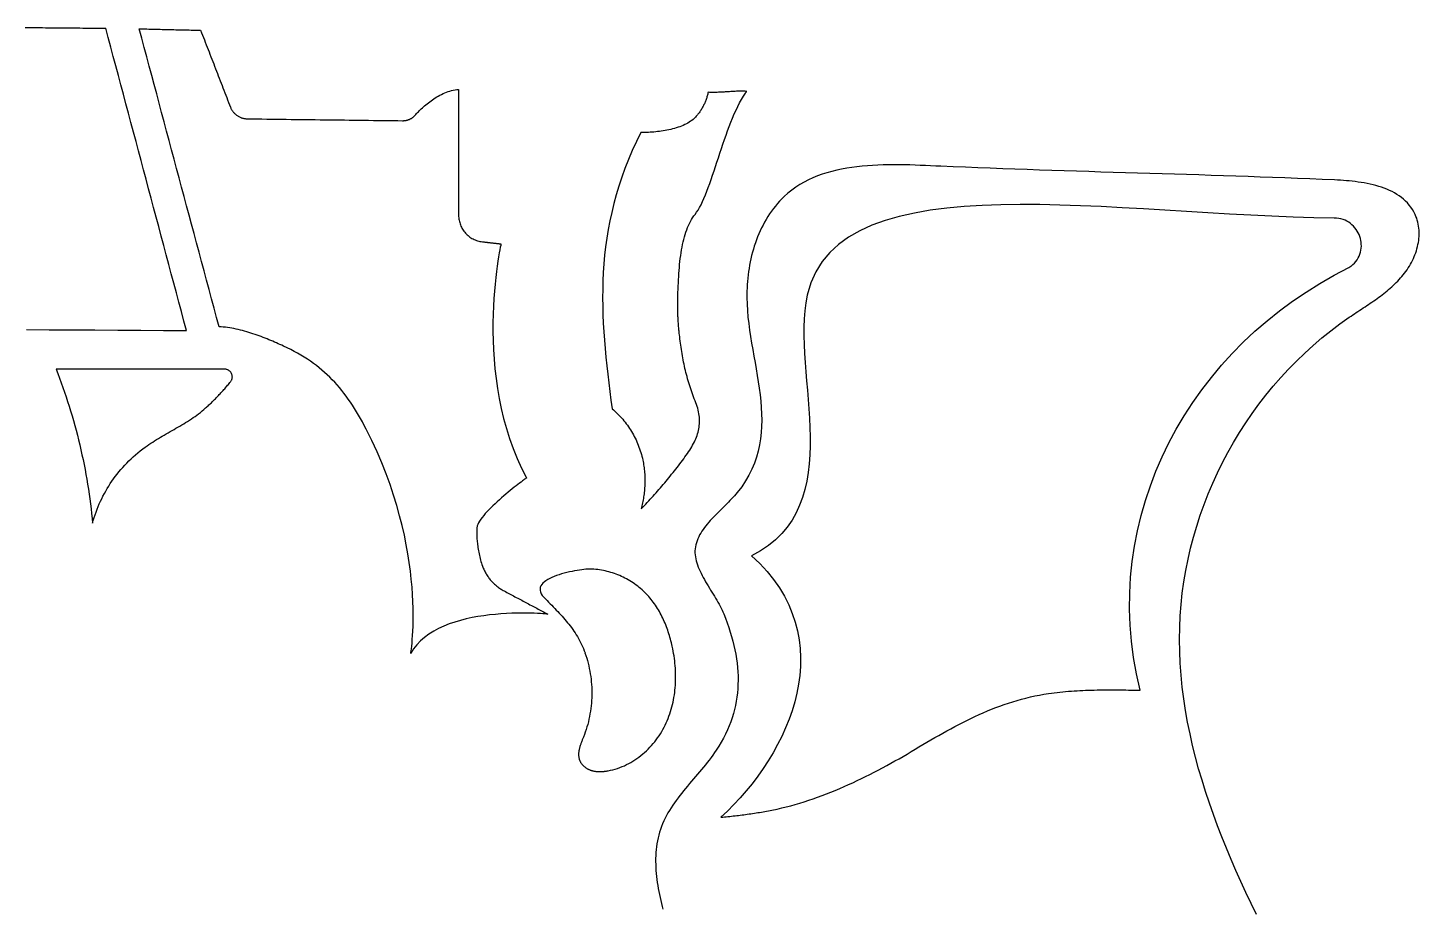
# Model space of a CAD drawing. Header units: metres. Extents: x 38 to 147, y -147 to -79.
# Drawn here: x 91.6 to 145.2, y -113.3 to -79.4 of the extents above; entities that cross this region are included whole.
import ezdxf

# ---------------------------------------------------------------- set-up
doc = ezdxf.new("R2010")
doc.units = ezdxf.units.M

msp = doc.modelspace()

# ---------------------------------------------------------------- linework, layer by layer
for points in [[(94.640908, -79.417672), (94.52991, -79.416656), (94.418912, -79.41564), (94.307914, -79.414624), (94.196916, -79.413608), (94.085918, -79.412592), (93.97492, -79.411576), (93.863922, -79.41056), (93.752924, -79.409544), (93.641926, -79.408528), (93.530928, -79.407512), (93.41993, -79.406496), (93.308932, -79.40548), (93.197934, -79.404464), (93.086936, -79.403448), (92.975938, -79.402432), (92.86494, -79.401416), (92.753942, -79.4004), (92.642944, -79.399384), (92.531946, -79.398368), (92.420948, -79.397352), (92.30995, -79.396336), (92.198952, -79.39532), (92.087954, -79.394304), (91.976956, -79.393288), (91.865958, -79.392272), (91.75496, -79.391256), (91.643962, -79.39024), (91.532964, -79.389224)], [(91.581732, -91.002358), (92.461588, -91.007692), (93.341444, -91.013026), (94.2213, -91.01836), (95.101156, -91.023694), (95.981012, -91.029028), (96.860868, -91.034362), (97.740724, -91.039696), (97.643696, -90.675968), (97.546668, -90.31224), (97.44964, -89.948512), (97.352612, -89.584784), (97.255584, -89.221056), (97.158556, -88.857328), (97.061528, -88.4936), (96.9645, -88.129872), (96.867472, -87.766144), (96.770444, -87.402416), (96.673416, -87.038688), (96.576388, -86.67496), (96.47936, -86.311232), (96.382332, -85.947504), (96.285304, -85.583776), (96.188276, -85.220048), (96.091248, -84.85632), (95.99422, -84.492592), (95.897192, -84.128864), (95.800164, -83.765136), (95.703136, -83.401408), (95.606108, -83.03768), (95.50908, -82.673952), (95.412052, -82.310224), (95.315024, -81.946496), (95.217996, -81.582768), (95.120968, -81.21904), (95.02394, -80.855312), (94.926912, -80.491584), (94.829884, -80.127856), (94.732856, -79.764128), (94.635828, -79.4004)], [(106.544364, -82.752438), (106.572812, -82.720688), (106.603292, -82.687668), (106.63555, -82.653124), (106.66984, -82.617564), (106.705908, -82.580988), (106.743754, -82.54365), (106.783378, -82.50555), (106.824526, -82.466942), (106.867452, -82.427826), (106.911902, -82.388456), (106.95813, -82.349086), (107.005882, -82.309716), (107.055158, -82.2706), (107.105704, -82.231738), (107.157774, -82.193384), (107.211114, -82.155538), (107.265978, -82.118454), (107.322112, -82.082386), (107.379516, -82.047334), (107.437936, -82.013552), (107.497626, -81.981294), (107.558332, -81.95056), (107.620308, -81.92135), (107.6833, -81.894172), (107.747308, -81.868772), (107.812332, -81.845658), (107.878118, -81.82483), (107.94492, -81.806288), (108.012484, -81.790286), (108.08081, -81.777078), (108.149898, -81.766918), (108.219748, -81.759552), (108.219748, -81.910936), (108.219748, -82.06232), (108.219748, -82.213704), (108.219748, -82.365088), (108.219748, -82.516472), (108.219748, -82.667856), (108.219748, -82.81924), (108.219748, -82.970624), (108.219748, -83.122008), (108.219748, -83.273392), (108.219748, -83.424776), (108.219748, -83.57616), (108.219748, -83.727544), (108.219748, -83.878928), (108.219748, -84.030312), (108.219748, -84.181696), (108.219748, -84.33308), (108.219748, -84.484464), (108.219748, -84.635848), (108.219748, -84.787232), (108.219748, -84.938616), (108.219748, -85.09), (108.219748, -85.241384), (108.219748, -85.392768), (108.219748, -85.544152), (108.219748, -85.695536), (108.219748, -85.84692), (108.219748, -85.998304), (108.219748, -86.149688), (108.219748, -86.301072), (108.219748, -86.452456), (108.219748, -86.60384), (108.220764, -86.652608), (108.224066, -86.700868), (108.229654, -86.74862), (108.237528, -86.79561), (108.247434, -86.841838), (108.259372, -86.887558), (108.273342, -86.932262), (108.289344, -86.976204), (108.307124, -87.01913), (108.326936, -87.06104), (108.348526, -87.101934), (108.371894, -87.141812), (108.39704, -87.18042), (108.42371, -87.218012), (108.452158, -87.254334), (108.48213, -87.289132), (108.513626, -87.32266), (108.546646, -87.354664), (108.580936, -87.385398), (108.61675, -87.414608), (108.653834, -87.44204), (108.692188, -87.467948), (108.731812, -87.492078), (108.772706, -87.51443), (108.814616, -87.535004), (108.857542, -87.5538), (108.901484, -87.570564), (108.946442, -87.58555), (108.992416, -87.598504), (109.039152, -87.609172), (109.086904, -87.617808), (109.135418, -87.624158), (109.15777, -87.626698), (109.180122, -87.629238), (109.202474, -87.631778), (109.224826, -87.634318), (109.247178, -87.636858), (109.26953, -87.639398), (109.291882, -87.641938), (109.314234, -87.644478), (109.336586, -87.647018), (109.358938, -87.649558), (109.38129, -87.652098), (109.403642, -87.654638), (109.425994, -87.657178), (109.448346, -87.659718), (109.470698, -87.662258), (109.49305, -87.664798), (109.515402, -87.667338), (109.537754, -87.669878), (109.560106, -87.672418), (109.582458, -87.674958), (109.60481, -87.677498), (109.627162, -87.680038), (109.649514, -87.682578), (109.671866, -87.685118), (109.694218, -87.687658), (109.71657, -87.690198), (109.738922, -87.692738), (109.761274, -87.695278), (109.783626, -87.697818), (109.805978, -87.700358), (109.82833, -87.702898), (109.850682, -87.705438), (109.84738, -87.72017), (109.838236, -87.763604), (109.824012, -87.83447), (109.80547, -87.931752), (109.783372, -88.05418), (109.758734, -88.200738), (109.732064, -88.370156), (109.704378, -88.561418), (109.676438, -88.773254), (109.649006, -89.004648), (109.623098, -89.254584), (109.599222, -89.521538), (109.578394, -89.804748), (109.561376, -90.10269), (109.54893, -90.414602), (109.542072, -90.73896), (109.54131, -91.075002), (109.54766, -91.421204), (109.561884, -91.776804), (109.584744, -92.140278), (109.617256, -92.51061), (109.659928, -92.886784), (109.713776, -93.26753), (109.779562, -93.651832), (109.858048, -94.03842), (109.949996, -94.426278), (110.056422, -94.814136), (110.178088, -95.200978), (110.315756, -95.585534), (110.470188, -95.966534), (110.642146, -96.343216), (110.832392, -96.714056), (110.827566, -96.717612), (110.813342, -96.728026), (110.790228, -96.745044), (110.758986, -96.768158), (110.720124, -96.797114), (110.67415, -96.831658), (110.621826, -96.871282), (110.56366, -96.915986), (110.50016, -96.965008), (110.431834, -97.018348), (110.359444, -97.075498), (110.283498, -97.136204), (110.204758, -97.199958), (110.123732, -97.266506), (110.040928, -97.335594), (109.956854, -97.406714), (109.872272, -97.479612), (109.78769, -97.554034), (109.70387, -97.629726), (109.621066, -97.70618), (109.54004, -97.783142), (109.461554, -97.860104), (109.386116, -97.936812), (109.314234, -98.013012), (109.246416, -98.088196), (109.183424, -98.16211), (109.125766, -98.2345), (109.07395, -98.305112), (109.028484, -98.373438), (108.99013, -98.439224), (108.95965, -98.501962), (108.937298, -98.561398), (108.932472, -98.578924), (108.928154, -98.600006), (108.924598, -98.62439), (108.92155, -98.651822), (108.91901, -98.682048), (108.916978, -98.715322), (108.915708, -98.751136), (108.914946, -98.78949), (108.914946, -98.830384), (108.915454, -98.87331), (108.916724, -98.918522), (108.918756, -98.965766), (108.92155, -99.014788), (108.925106, -99.065588), (108.929424, -99.117912), (108.934504, -99.171506), (108.940346, -99.22637), (108.94695, -99.282504), (108.954316, -99.339654), (108.962698, -99.397566), (108.971842, -99.45624), (108.982002, -99.515422), (108.993178, -99.575112), (109.005116, -99.635056), (109.01807, -99.695254), (109.03204, -99.755452), (109.047026, -99.81565), (109.063028, -99.875594), (109.080046, -99.93503), (109.09808, -99.993958), (109.117384, -100.052124), (109.137704, -100.109528), (109.152182, -100.147628), (109.167422, -100.185474), (109.183678, -100.222812), (109.200696, -100.259642), (109.218476, -100.295964), (109.237018, -100.331778), (109.256322, -100.367338), (109.276388, -100.40239), (109.297216, -100.436934), (109.318806, -100.47097), (109.341158, -100.504498), (109.364272, -100.537264), (109.388148, -100.569522), (109.412786, -100.601272), (109.438186, -100.632514), (109.464094, -100.662994), (109.490764, -100.692966), (109.518196, -100.72243), (109.546136, -100.751132), (109.574838, -100.779326), (109.604302, -100.806758), (109.634274, -100.833428), (109.665008, -100.85959), (109.69625, -100.88499), (109.728, -100.909628), (109.760512, -100.933758), (109.793532, -100.957126), (109.82706, -100.979732), (109.86135, -101.001576), (109.896148, -101.022658), (109.931454, -101.042978), (109.967268, -101.062536), (110.019846, -101.090476), (110.072424, -101.118416), (110.125002, -101.146356), (110.17758, -101.174296), (110.230158, -101.202236), (110.282736, -101.230176), (110.335314, -101.258116), (110.387892, -101.286056), (110.44047, -101.313996), (110.493048, -101.341936), (110.545626, -101.369876), (110.598204, -101.397816), (110.650782, -101.425756), (110.70336, -101.453696), (110.755938, -101.481636), (110.808516, -101.509576), (110.861094, -101.537516), (110.913672, -101.565456), (110.96625, -101.593396), (111.018828, -101.621336), (111.071406, -101.649276), (111.123984, -101.677216), (111.176562, -101.705156), (111.22914, -101.733096), (111.281718, -101.761036), (111.334296, -101.788976), (111.386874, -101.816916), (111.439452, -101.844856), (111.49203, -101.872796), (111.544608, -101.900736), (111.597186, -101.928676), (111.649764, -101.956616), (111.637572, -101.955346), (111.602266, -101.952298), (111.544862, -101.947726), (111.466884, -101.942138), (111.369602, -101.936296), (111.25454, -101.930454), (111.122714, -101.92512), (110.975648, -101.921056), (110.814866, -101.918516), (110.641384, -101.918008), (110.456726, -101.920294), (110.262162, -101.925628), (110.059216, -101.934518), (109.849158, -101.947472), (109.633258, -101.965252), (109.412786, -101.988112), (109.189266, -102.01656), (108.963968, -102.051358), (108.738162, -102.09276), (108.513372, -102.141274), (108.290868, -102.197662), (108.07192, -102.262178), (107.857798, -102.33533), (107.650026, -102.41788), (107.449874, -102.510082), (107.258866, -102.612444), (107.078018, -102.725728), (106.908854, -102.850188), (106.752898, -102.986332), (106.611166, -103.134922), (106.485182, -103.296212), (106.376216, -103.470964), (106.378248, -103.459534), (106.383582, -103.425752), (106.39171, -103.369872), (106.40187, -103.292656), (106.4133, -103.194866), (106.425238, -103.07701), (106.437176, -102.939342), (106.448352, -102.782878), (106.458004, -102.607872), (106.46537, -102.415086), (106.469942, -102.205028), (106.470958, -101.978206), (106.467656, -101.735382), (106.459274, -101.477064), (106.445304, -101.20376), (106.424984, -100.916232), (106.397552, -100.614988), (106.3625, -100.300536), (106.318812, -99.973384), (106.26598, -99.634294), (106.203242, -99.28352), (106.13009, -98.922078), (106.045508, -98.550222), (105.948988, -98.168714), (105.839768, -97.778062), (105.71734, -97.378774), (105.580688, -96.971612), (105.429304, -96.557084), (105.26268, -96.135698), (105.0798, -95.707962), (104.880156, -95.274638), (104.662732, -94.836234), (104.589326, -94.695518), (104.515412, -94.558104), (104.440736, -94.423738), (104.365298, -94.29242), (104.288844, -94.16415), (104.211374, -94.038674), (104.132888, -93.916246), (104.053132, -93.796612), (103.971852, -93.679772), (103.889302, -93.565472), (103.804974, -93.453966), (103.719122, -93.345), (103.631492, -93.238574), (103.54183, -93.134688), (103.450136, -93.033342), (103.356156, -92.934536), (103.260144, -92.838016), (103.161592, -92.743782), (103.060754, -92.651834), (102.957122, -92.561918), (102.85095, -92.474288), (102.741984, -92.38869), (102.62997, -92.305124), (102.514908, -92.22359), (102.396798, -92.144088), (102.275386, -92.066364), (102.150672, -91.990418), (102.022402, -91.91625), (101.890576, -91.84386), (101.75494, -91.772994), (101.615494, -91.703906), (101.472238, -91.636342), (101.407468, -91.606624), (101.341428, -91.576652), (101.274118, -91.546426), (101.205538, -91.515946), (101.135688, -91.485466), (101.064568, -91.454986), (100.992432, -91.424506), (100.91928, -91.394026), (100.845112, -91.3638), (100.769928, -91.333828), (100.693982, -91.30411), (100.617274, -91.2749), (100.539804, -91.246198), (100.461572, -91.218004), (100.382578, -91.190572), (100.303076, -91.163648), (100.223066, -91.13774), (100.142548, -91.112594), (100.061522, -91.088464), (99.980242, -91.06535), (99.898708, -91.043252), (99.81692, -91.022424), (99.734878, -91.002866), (99.652582, -90.984578), (99.570286, -90.96756), (99.48799, -90.952066), (99.405694, -90.938096), (99.323398, -90.925904), (99.241356, -90.91549), (99.159314, -90.906854), (99.077526, -90.899996), (98.995992, -90.89517), (98.89998, -90.536776), (98.803968, -90.178382), (98.707956, -89.819988), (98.611944, -89.461594), (98.515932, -89.1032), (98.41992, -88.744806), (98.323908, -88.386412), (98.227896, -88.028018), (98.131884, -87.669624), (98.035872, -87.31123), (97.93986, -86.952836), (97.843848, -86.594442), (97.747836, -86.236048), (97.651824, -85.877654), (97.555812, -85.51926), (97.4598, -85.160866), (97.363788, -84.802472), (97.267776, -84.444078), (97.171764, -84.085684), (97.075752, -83.72729), (96.97974, -83.368896), (96.883728, -83.010502), (96.787716, -82.652108), (96.691704, -82.293714), (96.595692, -81.93532), (96.49968, -81.576926), (96.403668, -81.218532), (96.307656, -80.860138), (96.211644, -80.501744), (96.115632, -80.14335), (96.01962, -79.784956), (95.923608, -79.426562), (95.997522, -79.42834), (96.071436, -79.430118), (96.14535, -79.431896), (96.219264, -79.433674), (96.293178, -79.435452), (96.367092, -79.43723), (96.441006, -79.439008), (96.51492, -79.440786), (96.588834, -79.442564), (96.662748, -79.444342), (96.736662, -79.44612), (96.810576, -79.447898), (96.88449, -79.449676), (96.958404, -79.451454), (97.032318, -79.453232), (97.106232, -79.45501), (97.180146, -79.456788), (97.25406, -79.458566), (97.327974, -79.460344), (97.401888, -79.462122), (97.475802, -79.4639), (97.549716, -79.465678), (97.62363, -79.467456), (97.697544, -79.469234), (97.771458, -79.471012), (97.845372, -79.47279), (97.919286, -79.474568), (97.9932, -79.476346), (98.067114, -79.478124), (98.141028, -79.479902), (98.214942, -79.48168), (98.288856, -79.483458), (98.32467, -79.575914), (98.360484, -79.66837), (98.396298, -79.760826), (98.432112, -79.853282), (98.467926, -79.945738), (98.50374, -80.038194), (98.539554, -80.13065), (98.575368, -80.223106), (98.611182, -80.315562), (98.646996, -80.408018), (98.68281, -80.500474), (98.718624, -80.59293), (98.754438, -80.685386), (98.790252, -80.777842), (98.826066, -80.870298), (98.86188, -80.962754), (98.897694, -81.05521), (98.933508, -81.147666), (98.969322, -81.240122), (99.005136, -81.332578), (99.04095, -81.425034), (99.076764, -81.51749), (99.112578, -81.609946), (99.148392, -81.702402), (99.184206, -81.794858), (99.22002, -81.887314), (99.255834, -81.97977), (99.291648, -82.072226), (99.327462, -82.164682), (99.363276, -82.257138), (99.39909, -82.349594), (99.434904, -82.44205), (99.445318, -82.466942), (99.456494, -82.491326), (99.468686, -82.515202), (99.48164, -82.538316), (99.495356, -82.560922), (99.509834, -82.58302), (99.525074, -82.604356), (99.541076, -82.625184), (99.55784, -82.64525), (99.575112, -82.664554), (99.593146, -82.68335), (99.611942, -82.701384), (99.631246, -82.718656), (99.651058, -82.735166), (99.671632, -82.750914), (99.692714, -82.7659), (99.714304, -82.780124), (99.736402, -82.793586), (99.759008, -82.806286), (99.782122, -82.818224), (99.80549, -82.829146), (99.829366, -82.839306), (99.85375, -82.848704), (99.878388, -82.857086), (99.903534, -82.864706), (99.928934, -82.87131), (99.954588, -82.876898), (99.980496, -82.881724), (100.006658, -82.885534), (100.033074, -82.888328), (100.059744, -82.890106), (100.086668, -82.890868), (100.273358, -82.893154), (100.460048, -82.89544), (100.646738, -82.897726), (100.833428, -82.900012), (101.020118, -82.902298), (101.206808, -82.904584), (101.393498, -82.90687), (101.580188, -82.909156), (101.766878, -82.911442), (101.953568, -82.913728), (102.140258, -82.916014), (102.326948, -82.9183), (102.513638, -82.920586), (102.700328, -82.922872), (102.887018, -82.925158), (103.073708, -82.927444), (103.260398, -82.92973), (103.447088, -82.932016), (103.633778, -82.934302), (103.820468, -82.936588), (104.007158, -82.938874), (104.193848, -82.94116), (104.380538, -82.943446), (104.567228, -82.945732), (104.753918, -82.948018), (104.940608, -82.950304), (105.127298, -82.95259), (105.313988, -82.954876), (105.500678, -82.957162), (105.687368, -82.959448), (105.874058, -82.961734), (106.060748, -82.96402), (106.07802, -82.96402), (106.095292, -82.963512), (106.11231, -82.962496), (106.129328, -82.961226), (106.146346, -82.959448), (106.16311, -82.957162), (106.179874, -82.954622), (106.196638, -82.951574), (106.213148, -82.948018), (106.229658, -82.943954), (106.245914, -82.939636), (106.26217, -82.93481), (106.278172, -82.929476), (106.294174, -82.923888), (106.309922, -82.917792), (106.325416, -82.911442), (106.34091, -82.904584), (106.35615, -82.897218), (106.371136, -82.889598), (106.385868, -82.88147), (106.400346, -82.873088), (106.414824, -82.864198), (106.429048, -82.855054), (106.443018, -82.845402), (106.456734, -82.835242), (106.470196, -82.824828), (106.483404, -82.813906), (106.496358, -82.80273), (106.508804, -82.791046), (106.520996, -82.779108), (106.532934, -82.766916), (106.544618, -82.754216)], [(117.824758, -81.87055), (117.816884, -81.905856), (117.808502, -81.940908), (117.799612, -81.975706), (117.78996, -82.010504), (117.7798, -82.045048), (117.769132, -82.079338), (117.757956, -82.113628), (117.746018, -82.147664), (117.733572, -82.181446), (117.720618, -82.214974), (117.707156, -82.248248), (117.692932, -82.281268), (117.6782, -82.314034), (117.66296, -82.346546), (117.646958, -82.378804), (117.630448, -82.410808), (117.61343, -82.442558), (117.59565, -82.474054), (117.577362, -82.505042), (117.558566, -82.535776), (117.539262, -82.566256), (117.519196, -82.596228), (117.498622, -82.625946), (117.47754, -82.655156), (117.455696, -82.684112), (117.433344, -82.71256), (117.410484, -82.740754), (117.386862, -82.76844), (117.362732, -82.795872), (117.338094, -82.822796), (117.312694, -82.849212), (117.286786, -82.875374), (117.244114, -82.914744), (117.19814, -82.952336), (117.149118, -82.98815), (117.097048, -83.02244), (117.042184, -83.054952), (116.98478, -83.08594), (116.924836, -83.115404), (116.86286, -83.143344), (116.798852, -83.16976), (116.733066, -83.194652), (116.665502, -83.21802), (116.596668, -83.239864), (116.526564, -83.260438), (116.455444, -83.279488), (116.383562, -83.297268), (116.311172, -83.313778), (116.238274, -83.328764), (116.165376, -83.34248), (116.092478, -83.354926), (116.019834, -83.366356), (115.947444, -83.376516), (115.875562, -83.385406), (115.804696, -83.39328), (115.734846, -83.399884), (115.666012, -83.405472), (115.598702, -83.410044), (115.532916, -83.413346), (115.468908, -83.415632), (115.406932, -83.416902), (115.347242, -83.41741), (115.289838, -83.416902), (115.235228, -83.415378), (115.063778, -83.76539), (114.904774, -84.113116), (114.757962, -84.458556), (114.623088, -84.801964), (114.499644, -85.14334), (114.387122, -85.482938), (114.285268, -85.820758), (114.193828, -86.1568), (114.112294, -86.491318), (114.040412, -86.824566), (113.977674, -87.156544), (113.923572, -87.487252), (113.878106, -87.816944), (113.840768, -88.145874), (113.81105, -88.474042), (113.788698, -88.801448), (113.773204, -89.128346), (113.764314, -89.454736), (113.761774, -89.780872), (113.765076, -90.106754), (113.773712, -90.432636), (113.787428, -90.758518), (113.80597, -91.084654), (113.82883, -91.411044), (113.855754, -91.737942), (113.886234, -92.065348), (113.920016, -92.393516), (113.956592, -92.722446), (113.995708, -93.052392), (114.036856, -93.383354), (114.079782, -93.715332), (114.124232, -94.04858), (114.179096, -94.09557), (114.232944, -94.14383), (114.285776, -94.193106), (114.337592, -94.243652), (114.388392, -94.295214), (114.438176, -94.347792), (114.486944, -94.40164), (114.534696, -94.456504), (114.581178, -94.512384), (114.626644, -94.56928), (114.67084, -94.627192), (114.71402, -94.685866), (114.75593, -94.745556), (114.796824, -94.806262), (114.836448, -94.86773), (114.874802, -94.92996), (114.911886, -94.993206), (114.9477, -95.057214), (114.982244, -95.121984), (115.015518, -95.187516), (115.047522, -95.25381), (115.078256, -95.320866), (115.10772, -95.388684), (115.13566, -95.457264), (115.16233, -95.526352), (115.187476, -95.596202), (115.211352, -95.66656), (115.233704, -95.73768), (115.254532, -95.809308), (115.27409, -95.881444), (115.292124, -95.954342), (115.308634, -96.027748), (115.320826, -96.087438), (115.332002, -96.147128), (115.342162, -96.206818), (115.351306, -96.266254), (115.359434, -96.32569), (115.366546, -96.385126), (115.372642, -96.444562), (115.377722, -96.503998), (115.38204, -96.563434), (115.385342, -96.622616), (115.387628, -96.681798), (115.389152, -96.74098), (115.38966, -96.800162), (115.389406, -96.85909), (115.388136, -96.918018), (115.386104, -96.976946), (115.383056, -97.03562), (115.379246, -97.094294), (115.374674, -97.152968), (115.36934, -97.211388), (115.363244, -97.269808), (115.356386, -97.328228), (115.348766, -97.386394), (115.340384, -97.44456), (115.33124, -97.502726), (115.321334, -97.560638), (115.310666, -97.61855), (115.299236, -97.676208), (115.287298, -97.733866), (115.274598, -97.79127), (115.261136, -97.848674), (115.247166, -97.905824), (115.305586, -97.844864), (115.363752, -97.78365), (115.421664, -97.722182), (115.479322, -97.66046), (115.536726, -97.598484), (115.593876, -97.536254), (115.650772, -97.47377), (115.707414, -97.411032), (115.763802, -97.348294), (115.819936, -97.285302), (115.875816, -97.222056), (115.931442, -97.158556), (115.986814, -97.094802), (116.041932, -97.030794), (116.096796, -96.966532), (116.151152, -96.902016), (116.205254, -96.837246), (116.259102, -96.772222), (116.312696, -96.706944), (116.366036, -96.641412), (116.419122, -96.575626), (116.471954, -96.509586), (116.524278, -96.443292), (116.576348, -96.376744), (116.628164, -96.310196), (116.679726, -96.243394), (116.731034, -96.176338), (116.781834, -96.109028), (116.83238, -96.041464), (116.882672, -95.973646), (116.93271, -95.905574), (116.98224, -95.837248), (117.028214, -95.772478), (117.072156, -95.708216), (117.114066, -95.644462), (117.153944, -95.580962), (117.19179, -95.517716), (117.227604, -95.454724), (117.261386, -95.391986), (117.292882, -95.329502), (117.322092, -95.267018), (117.34927, -95.204534), (117.374162, -95.14205), (117.396768, -95.079566), (117.417088, -95.017082), (117.435122, -94.954344), (117.450616, -94.891352), (117.463824, -94.828106), (117.474492, -94.764606), (117.482874, -94.700852), (117.488716, -94.636844), (117.492018, -94.572328), (117.49278, -94.507304), (117.491002, -94.441772), (117.48643, -94.375732), (117.479318, -94.30893), (117.469412, -94.241366), (117.456966, -94.173294), (117.441726, -94.10446), (117.423692, -94.03461), (117.402864, -93.963998), (117.379242, -93.89237), (117.352826, -93.819726), (117.323362, -93.746066), (117.292628, -93.670882), (117.262656, -93.59519), (117.2337, -93.51899), (117.205506, -93.442282), (117.178328, -93.36532), (117.151912, -93.28785), (117.126258, -93.210126), (117.10162, -93.131894), (117.077744, -93.053408), (117.05463, -92.974668), (117.032278, -92.89542), (117.010688, -92.815918), (116.98986, -92.736162), (116.969794, -92.656152), (116.95049, -92.576142), (116.931948, -92.495878), (116.913914, -92.41536), (116.896642, -92.334588), (116.880132, -92.253816), (116.86413, -92.173044), (116.84889, -92.092018), (116.834158, -92.010992), (116.820188, -91.929966), (116.806726, -91.84894), (116.793772, -91.767914), (116.78158, -91.686888), (116.769896, -91.605862), (116.75872, -91.524836), (116.748052, -91.44381), (116.737892, -91.363038), (116.72824, -91.282266), (116.719096, -91.201748), (116.71427, -91.156282), (116.709444, -91.11107), (116.704872, -91.065858), (116.700554, -91.0209), (116.69649, -90.976196), (116.69268, -90.931746), (116.68887, -90.887296), (116.685314, -90.8431), (116.682012, -90.799158), (116.678964, -90.755216), (116.675916, -90.711528), (116.673122, -90.66784), (116.670582, -90.624406), (116.668296, -90.581226), (116.66601, -90.538046), (116.663978, -90.49512), (116.6622, -90.452194), (116.660676, -90.409522), (116.659152, -90.36685), (116.657882, -90.324432), (116.656866, -90.282014), (116.65585, -90.23985), (116.655088, -90.197686), (116.65458, -90.155776), (116.654326, -90.113866), (116.654072, -90.071956), (116.654072, -90.0303), (116.654326, -89.988644), (116.65458, -89.947242), (116.655088, -89.90584), (116.65585, -89.864438), (116.656612, -89.82329), (116.65966, -89.698576), (116.663216, -89.57437), (116.66728, -89.450672), (116.671852, -89.327482), (116.677186, -89.205054), (116.683282, -89.083642), (116.69014, -88.963246), (116.698014, -88.843866), (116.706904, -88.725502), (116.71681, -88.608662), (116.727732, -88.493092), (116.739924, -88.379046), (116.753132, -88.266524), (116.76761, -88.15578), (116.783612, -88.046814), (116.800884, -87.939626), (116.81968, -87.83447), (116.84, -87.7316), (116.861844, -87.630762), (116.885466, -87.53221), (116.910866, -87.436198), (116.938044, -87.342726), (116.967, -87.251794), (116.997988, -87.163656), (117.031008, -87.078312), (117.06606, -86.995762), (117.103144, -86.91626), (117.14226, -86.84006), (117.183662, -86.766908), (117.22735, -86.697312), (117.273578, -86.631018), (117.322092, -86.56828), (117.380258, -86.49081), (117.437916, -86.402672), (117.494812, -86.30412), (117.5512, -86.19617), (117.607334, -86.07933), (117.66296, -85.954108), (117.718332, -85.821266), (117.773704, -85.681312), (117.828822, -85.535008), (117.88394, -85.383116), (117.939058, -85.226144), (117.99443, -85.064854), (118.050056, -84.899754), (118.105936, -84.731606), (118.16207, -84.560918), (118.218712, -84.388452), (118.276116, -84.214716), (118.334028, -84.040472), (118.392702, -83.866482), (118.452138, -83.693254), (118.51259, -83.521296), (118.573804, -83.35137), (118.636034, -83.184238), (118.699534, -83.020408), (118.764304, -82.860642), (118.830344, -82.705448), (118.897654, -82.555588), (118.966488, -82.41157), (119.036846, -82.274156), (119.108982, -82.143854), (119.182642, -82.021426), (119.25808, -81.907634), (119.262652, -81.90103), (119.26697, -81.894934), (119.27078, -81.889346), (119.274336, -81.884266), (119.277638, -81.879694), (119.280432, -81.87563), (119.282972, -81.87182), (119.285258, -81.868518), (119.28729, -81.86547), (119.289068, -81.86293), (119.290592, -81.860644), (119.292116, -81.858612), (119.293386, -81.856834), (119.294402, -81.85531), (119.295418, -81.853786), (119.29618, -81.852516), (119.296942, -81.8515), (119.297704, -81.850484), (119.298212, -81.849722), (119.29872, -81.84896), (119.299228, -81.848198), (119.299736, -81.847436), (119.300244, -81.846674), (119.300752, -81.845912), (119.301514, -81.844896), (119.302276, -81.84388), (119.303038, -81.842864), (119.304054, -81.841594), (119.30507, -81.84007), (119.30634, -81.838292), (119.30761, -81.83626), (119.309134, -81.833974), (119.254524, -81.832196), (119.201438, -81.830926), (119.149876, -81.830164), (119.099584, -81.82991), (119.050562, -81.830164), (119.00281, -81.830926), (118.956074, -81.831942), (118.910354, -81.833212), (118.865396, -81.83499), (118.8212, -81.837022), (118.777766, -81.839308), (118.73484, -81.841594), (118.692168, -81.844134), (118.650004, -81.846674), (118.60784, -81.849468), (118.56593, -81.852262), (118.52402, -81.855056), (118.481856, -81.85785), (118.439692, -81.86039), (118.39702, -81.86293), (118.354094, -81.865216), (118.31066, -81.867502), (118.266464, -81.869534), (118.221506, -81.871312), (118.175786, -81.872582), (118.12905, -81.873598), (118.081298, -81.87436), (118.032276, -81.874614), (117.981984, -81.87436), (117.930422, -81.873598), (117.877336, -81.872328), (117.822726, -81.87055)], [(138.929618, -113.522506), (138.726418, -113.100612), (138.527028, -112.67694), (138.331956, -112.251744), (138.141456, -111.82477), (137.956036, -111.396018), (137.77595, -110.965742), (137.60196, -110.533688), (137.43432, -110.099856), (137.273284, -109.6645), (137.119614, -109.227366), (136.973564, -108.788454), (136.835642, -108.348018), (136.706356, -107.905804), (136.58596, -107.461812), (136.474962, -107.016296), (136.37387, -106.569002), (136.282938, -106.120184), (136.202674, -105.669588), (136.133586, -105.217468), (136.075928, -104.76357), (136.030462, -104.307894), (135.997188, -103.850694), (135.976868, -103.391716), (135.969756, -102.931214), (135.97636, -102.468934), (135.996426, -102.028244), (136.029954, -101.58857), (136.077198, -101.15042), (136.13765, -100.713794), (136.21131, -100.279454), (136.297924, -99.8474), (136.397238, -99.41814), (136.508998, -98.991928), (136.633204, -98.569018), (136.769602, -98.149918), (136.918192, -97.734882), (137.07872, -97.324164), (137.250932, -96.918018), (137.434574, -96.516952), (137.629646, -96.12122), (137.835894, -95.731076), (138.053064, -95.347028), (138.280902, -94.96933), (138.519408, -94.598236), (138.768328, -94.234254), (139.027662, -93.877384), (139.296902, -93.528388), (139.576048, -93.187266), (139.8651, -92.854526), (140.16355, -92.530422), (140.471398, -92.215208), (140.78839, -91.909138), (141.114526, -91.61272), (141.449298, -91.326208), (141.792706, -91.05011), (142.14475, -90.784426), (142.504922, -90.529664), (142.57147, -90.484452), (142.638272, -90.439494), (142.705328, -90.394536), (142.772638, -90.349832), (142.839948, -90.305128), (142.907512, -90.260678), (142.975076, -90.216228), (143.04264, -90.171524), (143.10995, -90.12682), (143.17726, -90.081862), (143.244316, -90.036904), (143.311372, -89.991692), (143.378174, -89.945972), (143.444468, -89.899998), (143.510508, -89.853516), (143.57604, -89.80678), (143.641318, -89.759536), (143.706088, -89.711784), (143.77035, -89.66327), (143.83385, -89.614248), (143.896842, -89.564464), (143.959072, -89.513918), (144.02054, -89.46261), (144.081246, -89.41054), (144.14119, -89.357454), (144.200118, -89.303352), (144.258284, -89.248488), (144.315434, -89.192354), (144.371568, -89.135204), (144.426686, -89.077038), (144.480534, -89.017602), (144.533366, -88.956896), (144.584928, -88.894666), (144.634966, -88.830912), (144.683226, -88.765634), (144.729962, -88.698832), (144.77492, -88.630506), (144.8181, -88.56091), (144.859248, -88.490044), (144.898364, -88.418162), (144.935448, -88.345264), (144.9705, -88.27135), (145.003266, -88.19642), (145.033746, -88.120728), (145.06194, -88.044274), (145.087594, -87.967312), (145.110708, -87.889842), (145.131282, -87.811864), (145.149062, -87.733632), (145.164048, -87.654892), (145.17624, -87.576152), (145.185384, -87.497158), (145.191734, -87.418164), (145.195036, -87.33917), (145.195036, -87.26043), (145.191734, -87.181944), (145.18513, -87.103712), (145.175224, -87.025988), (145.161762, -86.948772), (145.144744, -86.872064), (145.12417, -86.796118), (145.099786, -86.720934), (145.071592, -86.646512), (145.039588, -86.573106), (144.990058, -86.474808), (144.935194, -86.38159), (144.875504, -86.293198), (144.810988, -86.209632), (144.742154, -86.130638), (144.669002, -86.056216), (144.591532, -85.986112), (144.510252, -85.920072), (144.425416, -85.858096), (144.337024, -85.800184), (144.24533, -85.745828), (144.150588, -85.695282), (144.053052, -85.648292), (143.952976, -85.604604), (143.85036, -85.564218), (143.745458, -85.52688), (143.638778, -85.49259), (143.530066, -85.461094), (143.41983, -85.432392), (143.308324, -85.40623), (143.195548, -85.382608), (143.081756, -85.361272), (142.967456, -85.342222), (142.852394, -85.325204), (142.737078, -85.309964), (142.621762, -85.296502), (142.506446, -85.284818), (142.391384, -85.274658), (142.27683, -85.265768), (142.163038, -85.258148), (142.050262, -85.251798), (141.938502, -85.246464), (141.459966, -85.225636), (140.982446, -85.20557), (140.505688, -85.186266), (140.029692, -85.167724), (139.554458, -85.149944), (139.079986, -85.132672), (138.606022, -85.115908), (138.132566, -85.099652), (137.659618, -85.083904), (137.187178, -85.068664), (136.714992, -85.053678), (136.243314, -85.038946), (135.77189, -85.024468), (135.300466, -85.010244), (134.829296, -84.99602), (134.358126, -84.981796), (133.886956, -84.967572), (133.415786, -84.953348), (132.944362, -84.939124), (132.472938, -84.924646), (132.00126, -84.909914), (131.529328, -84.894928), (131.056888, -84.879688), (130.58394, -84.86394), (130.110484, -84.847684), (129.63652, -84.83092), (129.162048, -84.813648), (128.686814, -84.795868), (128.210818, -84.777326), (127.73406, -84.758022), (127.25654, -84.737956), (126.778004, -84.717128), (126.583694, -84.708238), (126.387352, -84.699348), (126.188978, -84.690712), (125.98908, -84.682584), (125.787658, -84.675218), (125.58522, -84.669122), (125.381766, -84.664296), (125.177804, -84.661248), (124.973334, -84.660232), (124.768864, -84.661502), (124.564394, -84.665312), (124.360432, -84.67217), (124.156978, -84.682076), (123.95454, -84.695538), (123.753118, -84.71281), (123.55322, -84.7344), (123.354846, -84.760308), (123.158504, -84.791042), (122.964194, -84.826856), (122.772424, -84.86775), (122.583194, -84.914486), (122.397012, -84.967064), (122.213878, -85.025992), (122.0343, -85.09127), (121.858278, -85.163406), (121.68632, -85.242654), (121.518426, -85.329522), (121.355104, -85.42401), (121.196608, -85.526626), (121.042938, -85.637624), (120.894602, -85.757258), (120.7516, -85.885782), (120.662192, -85.973412), (120.575832, -86.063836), (120.492774, -86.1568), (120.412764, -86.25205), (120.335802, -86.349586), (120.261888, -86.449408), (120.191022, -86.551262), (120.123204, -86.655148), (120.05818, -86.761066), (119.996204, -86.869016), (119.937022, -86.978744), (119.880634, -87.089996), (119.827294, -87.202772), (119.776748, -87.317072), (119.728996, -87.432896), (119.684038, -87.54999), (119.64162, -87.668354), (119.601996, -87.787734), (119.565166, -87.90813), (119.530876, -88.029542), (119.499126, -88.151716), (119.47017, -88.274652), (119.443754, -88.39835), (119.419878, -88.522556), (119.398542, -88.64727), (119.379492, -88.772492), (119.362982, -88.897968), (119.349012, -89.023698), (119.337328, -89.149428), (119.32793, -89.275158), (119.321072, -89.400888), (119.3165, -89.526364), (119.314468, -89.774522), (119.321326, -90.023188), (119.336312, -90.272362), (119.35841, -90.52179), (119.386604, -90.771726), (119.419878, -91.021662), (119.457216, -91.271852), (119.497856, -91.522042), (119.540782, -91.771978), (119.584978, -92.02166), (119.629682, -92.271088), (119.673624, -92.520262), (119.716042, -92.768928), (119.75592, -93.017086), (119.792242, -93.264482), (119.824246, -93.511116), (119.850662, -93.756734), (119.870728, -94.00159), (119.883428, -94.24543), (119.888, -94.488), (119.883174, -94.7293), (119.868188, -94.96933), (119.842026, -95.207836), (119.803672, -95.444818), (119.752364, -95.680276), (119.687086, -95.913956), (119.606568, -96.145858), (119.510302, -96.375982), (119.397018, -96.604074), (119.2657, -96.830134), (119.115586, -97.053908), (118.94566, -97.275396), (118.893844, -97.337118), (118.839742, -97.39884), (118.783354, -97.460562), (118.725188, -97.522538), (118.665244, -97.584768), (118.603776, -97.646998), (118.541292, -97.709482), (118.477792, -97.77222), (118.41353, -97.835466), (118.349014, -97.898966), (118.284244, -97.96272), (118.219474, -98.026982), (118.154958, -98.091498), (118.091204, -98.156522), (118.028212, -98.222054), (117.966236, -98.288094), (117.90553, -98.354642), (117.846348, -98.421698), (117.788944, -98.489516), (117.733826, -98.557842), (117.680994, -98.62693), (117.630702, -98.69678), (117.583204, -98.767392), (117.538754, -98.838766), (117.497606, -98.910902), (117.460014, -98.9838), (117.426232, -99.057714), (117.396514, -99.13239), (117.37086, -99.208082), (117.349778, -99.28479), (117.333522, -99.362514), (117.322346, -99.441254), (117.317012, -99.516692), (117.317012, -99.592892), (117.322346, -99.669854), (117.332506, -99.747578), (117.347238, -99.82581), (117.366034, -99.904804), (117.388894, -99.984306), (117.415564, -100.064062), (117.445536, -100.144326), (117.47881, -100.224844), (117.514878, -100.305616), (117.553486, -100.386642), (117.59438, -100.467668), (117.637306, -100.548694), (117.681756, -100.62972), (117.72773, -100.710746), (117.77472, -100.791518), (117.822726, -100.872036), (117.87124, -100.9523), (117.920008, -101.03231), (117.968776, -101.111812), (118.01729, -101.190806), (118.065042, -101.269292), (118.112032, -101.34727), (118.157752, -101.424486), (118.202202, -101.50094), (118.244874, -101.576632), (118.285514, -101.651308), (118.323868, -101.725222), (118.359682, -101.79812), (118.392448, -101.870002), (118.422166, -101.940614), (118.491508, -102.118668), (118.556532, -102.295452), (118.617238, -102.47122), (118.673372, -102.645972), (118.724934, -102.819454), (118.771924, -102.99192), (118.814342, -103.16337), (118.851934, -103.333804), (118.8847, -103.503222), (118.91264, -103.671878), (118.935754, -103.839518), (118.953788, -104.006142), (118.966742, -104.172004), (118.974362, -104.337104), (118.976648, -104.501188), (118.9736, -104.66451), (118.965218, -104.82707), (118.951248, -104.988868), (118.931944, -105.149904), (118.906798, -105.310432), (118.876064, -105.470198), (118.839488, -105.629456), (118.79707, -105.787952), (118.748556, -105.94594), (118.6942, -106.10342), (118.633748, -106.260138), (118.566946, -106.416348), (118.494048, -106.572304), (118.4148, -106.727752), (118.329202, -106.882692), (118.237, -107.037124), (118.138448, -107.191302), (118.072662, -107.28833), (118.004844, -107.384342), (117.935502, -107.479084), (117.864382, -107.573064), (117.791992, -107.666028), (117.718332, -107.75823), (117.643656, -107.849924), (117.568218, -107.94111), (117.492018, -108.031788), (117.41531, -108.122212), (117.338348, -108.212382), (117.261386, -108.302298), (117.184424, -108.392214), (117.10797, -108.482384), (117.03177, -108.572808), (116.956332, -108.663486), (116.881656, -108.754418), (116.807996, -108.845858), (116.735606, -108.93806), (116.664486, -109.031024), (116.595144, -109.12475), (116.52758, -109.219492), (116.461794, -109.31525), (116.398294, -109.412024), (116.33708, -109.510068), (116.278406, -109.609636), (116.222272, -109.710474), (116.169186, -109.81309), (116.119148, -109.91723), (116.072412, -110.023148), (116.028978, -110.131098), (115.9891, -110.240826), (115.953794, -110.350808), (115.922552, -110.461298), (115.89512, -110.57255), (115.871498, -110.68431), (115.851686, -110.796578), (115.83543, -110.9091), (115.822476, -111.02213), (115.812824, -111.135668), (115.80622, -111.24946), (115.802664, -111.363506), (115.802156, -111.47806), (115.804442, -111.592868), (115.809268, -111.707676), (115.816634, -111.822738), (115.826286, -111.938054), (115.838224, -112.05337), (115.852194, -112.168686), (115.868196, -112.284002), (115.885976, -112.399318), (115.905534, -112.514634), (115.926616, -112.62995), (115.949222, -112.745266), (115.973098, -112.860328), (115.998244, -112.975136), (116.024406, -113.089944), (116.051584, -113.204498), (116.079524, -113.318544)], [(141.92504, -86.71052), (141.137894, -86.698836), (140.338302, -86.67623), (139.528804, -86.64448), (138.711432, -86.605364), (137.888218, -86.560406), (137.061702, -86.511638), (136.233916, -86.460838), (135.407146, -86.40953), (134.583678, -86.359746), (133.765544, -86.313264), (132.955284, -86.271608), (132.154676, -86.23681), (131.36626, -86.210394), (130.592322, -86.194392), (129.834894, -86.190328), (129.096262, -86.19998), (128.378458, -86.22538), (127.684022, -86.268052), (127.014986, -86.329774), (126.373636, -86.412578), (125.762004, -86.517988), (125.18263, -86.647782), (124.637546, -86.803738), (124.129038, -86.987888), (123.659138, -87.201756), (123.230386, -87.44712), (122.844814, -87.725758), (122.504454, -88.039448), (122.211846, -88.389968), (121.969022, -88.779096), (121.778268, -89.20861), (121.64187, -89.680288), (121.58726, -89.973658), (121.548652, -90.277696), (121.524268, -90.591386), (121.512584, -90.913966), (121.511822, -91.24442), (121.520458, -91.581732), (121.53646, -91.92514), (121.558558, -92.273628), (121.58472, -92.62618), (121.613676, -92.98178), (121.643394, -93.339666), (121.67235, -93.698822), (121.698766, -94.058486), (121.721118, -94.417388), (121.737628, -94.774766), (121.746518, -95.129858), (121.746264, -95.481394), (121.735342, -95.828612), (121.71172, -96.170496), (121.673874, -96.506284), (121.62028, -96.83496), (121.548906, -97.155508), (121.458228, -97.466912), (121.346722, -97.76841), (121.21261, -98.058986), (121.054114, -98.337624), (120.86971, -98.603562), (120.65762, -98.85553), (120.41632, -99.09302), (120.144032, -99.314762), (119.838978, -99.519994), (119.499634, -99.7077), (119.812308, -100.007166), (120.09374, -100.31349), (120.344692, -100.626164), (120.56618, -100.94468), (120.758966, -101.268276), (120.924066, -101.596444), (121.062242, -101.928676), (121.17451, -102.26421), (121.261632, -102.602538), (121.32437, -102.942898), (121.36374, -103.285036), (121.380504, -103.627936), (121.375424, -103.971344), (121.34977, -104.314498), (121.30405, -104.65689), (121.23928, -104.997758), (121.156222, -105.336848), (121.055892, -105.673144), (120.939052, -106.006392), (120.806718, -106.33583), (120.659652, -106.66095), (120.498616, -106.98099), (120.324626, -107.295442), (120.138444, -107.603798), (119.941086, -107.905296), (119.733314, -108.199428), (119.51589, -108.485686), (119.28983, -108.763308), (119.05615, -109.031786), (118.815358, -109.290358), (118.568724, -109.53877), (118.316756, -109.776006), (118.384574, -109.769148), (118.452392, -109.76229), (118.52021, -109.755178), (118.588028, -109.748066), (118.655846, -109.7407), (118.723664, -109.733334), (118.791482, -109.725714), (118.8593, -109.718094), (118.927118, -109.71022), (118.994682, -109.702092), (119.062246, -109.693964), (119.12981, -109.685582), (119.197374, -109.676946), (119.264938, -109.668056), (119.332502, -109.658912), (119.400066, -109.649514), (119.46763, -109.639862), (119.535194, -109.629956), (119.602758, -109.619796), (119.670322, -109.609382), (119.737886, -109.598714), (119.80545, -109.587792), (119.873014, -109.576362), (119.940578, -109.564678), (120.008142, -109.55274), (120.075706, -109.540548), (120.14327, -109.527848), (120.210834, -109.514894), (120.278398, -109.501432), (120.345962, -109.487716), (120.413272, -109.473492), (120.480582, -109.459014), (120.654826, -109.419136), (120.828816, -109.376464), (121.002552, -109.330998), (121.176034, -109.282738), (121.349262, -109.231938), (121.521982, -109.178598), (121.694448, -109.122718), (121.866406, -109.064298), (122.037856, -109.003592), (122.209052, -108.940854), (122.37974, -108.87583), (122.549666, -108.808774), (122.719084, -108.739686), (122.887994, -108.66882), (123.056142, -108.595922), (123.223782, -108.521246), (123.39066, -108.445046), (123.556776, -108.367322), (123.72213, -108.288074), (123.886722, -108.207302), (124.050552, -108.12526), (124.213366, -108.041948), (124.375418, -107.95762), (124.536454, -107.872022), (124.696728, -107.785408), (124.855986, -107.698032), (125.014228, -107.609894), (125.171454, -107.520994), (125.32741, -107.431332), (125.48235, -107.341162), (125.636274, -107.250484), (125.788928, -107.159298), (125.941074, -107.068112), (126.09322, -106.977434), (126.245366, -106.887518), (126.397766, -106.798364), (126.550166, -106.709972), (126.70282, -106.622596), (126.855728, -106.536236), (127.009144, -106.451146), (127.162814, -106.367326), (127.316992, -106.284776), (127.471678, -106.20375), (127.626872, -106.124248), (127.782574, -106.046524), (127.939038, -105.970324), (128.096264, -105.896156), (128.254252, -105.823766), (128.413002, -105.753408), (128.572514, -105.685336), (128.733042, -105.61955), (128.894586, -105.55605), (129.057146, -105.49509), (129.220722, -105.43667), (129.385314, -105.38079), (129.551176, -105.327704), (129.718308, -105.277412), (129.88671, -105.230168), (130.056636, -105.185972), (130.227832, -105.144824), (130.400552, -105.106978), (130.574796, -105.072434), (130.750564, -105.041192), (130.927856, -105.013506), (131.037584, -104.998266), (131.147312, -104.984042), (131.25704, -104.970834), (131.366768, -104.958642), (131.476496, -104.947466), (131.586224, -104.937306), (131.695952, -104.928162), (131.805934, -104.91978), (131.915916, -104.91216), (132.025898, -104.905302), (132.13588, -104.89946), (132.245862, -104.894126), (132.355844, -104.889554), (132.465826, -104.885744), (132.575808, -104.882442), (132.68579, -104.879648), (132.795772, -104.877362), (132.906008, -104.875584), (133.016244, -104.874314), (133.12648, -104.873552), (133.236716, -104.873044), (133.346952, -104.873044), (133.457188, -104.873298), (133.567424, -104.873806), (133.67766, -104.874568), (133.787896, -104.875584), (133.898132, -104.8766), (134.008368, -104.87787), (134.118604, -104.87914), (134.22884, -104.88041), (134.339076, -104.881934), (134.449312, -104.883204), (134.309612, -104.2543), (134.200138, -103.627174), (134.120382, -103.002334), (134.069836, -102.380542), (134.047992, -101.762306), (134.054342, -101.148134), (134.088632, -100.538788), (134.1501, -99.934776), (134.238238, -99.336606), (134.352538, -98.74504), (134.492492, -98.160586), (134.657846, -97.584006), (134.847838, -97.015808), (135.06196, -96.4565), (135.299958, -95.906844), (135.56107, -95.367348), (135.844788, -94.838774), (136.150858, -94.32163), (136.478518, -93.816424), (136.827514, -93.323918), (137.197084, -92.84462), (137.586974, -92.379038), (137.996422, -91.927934), (138.425174, -91.491816), (138.872722, -91.071446), (139.338304, -90.667332), (139.821666, -90.279982), (140.3223, -89.910158), (140.839444, -89.558368), (141.372844, -89.22512), (141.921992, -88.911176), (142.48638, -88.617044), (142.48892, -88.615774), (142.49146, -88.61425), (142.494, -88.612726), (142.49654, -88.611202), (142.49908, -88.609678), (142.50162, -88.608154), (142.50416, -88.60663), (142.5067, -88.605106), (142.50924, -88.603582), (142.51178, -88.602058), (142.51432, -88.600534), (142.51686, -88.598756), (142.5194, -88.596978), (142.52194, -88.5952), (142.52448, -88.593422), (142.52702, -88.591644), (142.529814, -88.589866), (142.532608, -88.588088), (142.535402, -88.58631), (142.538196, -88.584532), (142.54099, -88.582754), (142.543784, -88.580976), (142.546578, -88.579198), (142.549372, -88.577166), (142.552166, -88.575134), (142.55496, -88.573102), (142.557754, -88.57107), (142.560548, -88.569038), (142.563342, -88.567006), (142.566136, -88.564974), (142.56893, -88.562942), (142.571724, -88.56091), (142.641574, -88.504522), (142.704312, -88.444578), (142.759938, -88.381332), (142.808706, -88.315038), (142.85087, -88.246204), (142.88643, -88.175084), (142.915386, -88.102186), (142.937992, -88.027764), (142.954502, -87.952072), (142.964916, -87.875618), (142.969488, -87.79891), (142.968218, -87.721948), (142.96136, -87.64524), (142.948914, -87.569294), (142.93088, -87.49411), (142.907766, -87.42045), (142.879318, -87.348314), (142.846044, -87.27821), (142.80769, -87.210646), (142.764764, -87.145876), (142.717012, -87.084154), (142.664942, -87.025734), (142.608554, -86.971124), (142.547848, -86.920832), (142.483078, -86.874858), (142.414244, -86.833964), (142.3416, -86.79815), (142.265146, -86.767924), (142.185136, -86.743794), (142.101824, -86.72576), (142.01521, -86.714584), (141.925294, -86.710266)], [(92.725748, -92.527628), (92.793058, -92.700602), (92.859098, -92.8751), (92.923868, -93.051122), (92.987368, -93.228668), (93.049344, -93.407484), (93.11005, -93.58757), (93.169232, -93.768926), (93.227144, -93.951298), (93.283532, -94.134686), (93.338396, -94.31909), (93.391736, -94.504256), (93.443552, -94.690438), (93.493844, -94.877128), (93.542612, -95.06458), (93.589602, -95.25254), (93.635068, -95.441008), (93.67901, -95.629984), (93.721174, -95.819214), (93.76156, -96.008698), (93.800168, -96.198182), (93.837252, -96.38792), (93.872558, -96.577658), (93.906086, -96.767142), (93.937836, -96.956626), (93.967554, -97.145856), (93.995494, -97.334832), (94.021656, -97.5233), (94.045786, -97.71126), (94.068138, -97.898712), (94.088458, -98.085656), (94.106746, -98.271838), (94.123002, -98.457258), (94.154498, -98.348546), (94.188026, -98.24085), (94.223586, -98.133916), (94.261178, -98.027998), (94.300802, -97.923096), (94.342458, -97.81921), (94.386146, -97.71634), (94.431866, -97.614486), (94.479618, -97.513648), (94.529656, -97.41408), (94.581726, -97.315528), (94.635828, -97.217992), (94.691962, -97.121726), (94.750128, -97.026476), (94.810326, -96.932496), (94.872556, -96.839532), (94.937072, -96.747838), (95.00362, -96.657414), (95.0722, -96.56826), (95.142812, -96.480376), (95.21571, -96.393762), (95.29064, -96.308418), (95.367602, -96.224344), (95.446596, -96.14154), (95.527876, -96.060006), (95.611188, -95.979996), (95.696532, -95.901256), (95.783908, -95.82404), (95.87357, -95.748094), (95.965264, -95.673672), (96.05899, -95.60052), (96.155002, -95.528892), (96.225614, -95.478092), (96.296988, -95.428562), (96.369124, -95.380048), (96.441768, -95.33255), (96.51492, -95.285814), (96.58858, -95.23984), (96.662748, -95.194628), (96.73717, -95.149924), (96.811846, -95.105728), (96.886776, -95.06204), (96.96196, -95.018606), (97.037144, -94.975426), (97.112582, -94.9325), (97.18802, -94.889574), (97.263458, -94.846648), (97.338642, -94.803468), (97.413826, -94.760034), (97.488756, -94.716346), (97.563432, -94.67215), (97.6376, -94.6277), (97.711514, -94.582488), (97.78492, -94.536768), (97.857818, -94.490286), (97.930208, -94.442788), (98.001836, -94.394528), (98.072702, -94.345252), (98.142806, -94.294706), (98.212148, -94.24289), (98.280728, -94.189804), (98.348292, -94.135448), (98.41484, -94.079568), (98.480372, -94.022164), (98.512122, -93.993462), (98.543872, -93.96476), (98.575368, -93.935804), (98.606864, -93.906594), (98.63836, -93.87713), (98.669602, -93.847412), (98.700844, -93.81744), (98.731832, -93.787214), (98.76282, -93.756988), (98.793808, -93.726508), (98.824542, -93.695774), (98.855276, -93.664786), (98.885756, -93.633544), (98.916236, -93.602302), (98.946462, -93.570806), (98.976688, -93.539056), (99.00666, -93.507306), (99.036632, -93.475302), (99.06635, -93.443044), (99.096068, -93.410786), (99.125532, -93.378274), (99.154996, -93.345508), (99.184206, -93.312742), (99.213416, -93.279722), (99.242372, -93.246702), (99.271328, -93.213428), (99.30003, -93.180154), (99.328478, -93.146626), (99.356926, -93.113098), (99.38512, -93.079316), (99.413314, -93.045534), (99.441254, -93.011498), (99.455224, -92.99321), (99.467416, -92.974414), (99.47783, -92.95511), (99.48672, -92.935552), (99.494086, -92.91574), (99.499928, -92.895674), (99.504246, -92.875354), (99.50704, -92.855034), (99.50831, -92.834714), (99.508056, -92.814394), (99.506532, -92.794328), (99.503484, -92.774262), (99.499166, -92.754704), (99.493578, -92.7354), (99.48672, -92.716604), (99.478592, -92.698316), (99.469448, -92.680536), (99.459034, -92.663264), (99.447604, -92.646754), (99.434904, -92.631006), (99.421188, -92.61602), (99.406456, -92.60205), (99.390708, -92.589096), (99.374198, -92.577158), (99.356672, -92.56649), (99.338384, -92.556838), (99.31908, -92.548456), (99.299014, -92.541598), (99.278186, -92.53601), (99.256596, -92.531946), (99.234244, -92.529406), (99.21113, -92.528644), (99.008438, -92.528644), (98.805746, -92.528644), (98.603054, -92.528644), (98.400362, -92.528644), (98.19767, -92.528644), (97.994978, -92.528644), (97.792286, -92.528644), (97.589594, -92.528644), (97.386902, -92.528644), (97.18421, -92.528644), (96.981518, -92.528644), (96.778826, -92.528644), (96.576134, -92.528644), (96.373442, -92.528644), (96.17075, -92.528644), (95.968058, -92.528644), (95.765366, -92.528644), (95.562674, -92.528644), (95.359982, -92.528644), (95.15729, -92.528644), (94.954598, -92.528644), (94.751906, -92.528644), (94.549214, -92.528644), (94.346522, -92.528644), (94.14383, -92.528644), (93.941138, -92.528644), (93.738446, -92.528644), (93.535754, -92.528644), (93.333062, -92.528644), (93.13037, -92.528644), (92.927678, -92.528644), (92.724986, -92.528644)], [(113.083594, -103.452422), (113.117122, -103.550212), (113.148364, -103.648764), (113.17732, -103.748078), (113.20399, -103.8479), (113.228374, -103.948484), (113.250472, -104.049576), (113.270284, -104.150922), (113.28781, -104.252776), (113.30305, -104.355138), (113.316004, -104.457754), (113.326672, -104.560624), (113.335054, -104.663748), (113.34115, -104.766872), (113.34496, -104.87025), (113.346484, -104.973628), (113.345722, -105.077006), (113.342674, -105.180384), (113.33734, -105.283762), (113.32972, -105.386886), (113.319814, -105.489756), (113.307622, -105.592372), (113.293144, -105.694734), (113.27638, -105.796842), (113.25733, -105.898442), (113.235994, -105.999534), (113.212626, -106.100118), (113.186972, -106.200194), (113.159032, -106.299762), (113.128806, -106.398568), (113.096294, -106.496612), (113.061496, -106.593894), (113.024412, -106.690414), (113.013744, -106.717084), (113.002822, -106.744008), (112.9919, -106.770932), (112.980978, -106.79811), (112.970056, -106.825288), (112.959134, -106.85272), (112.948466, -106.880152), (112.938052, -106.907838), (112.927892, -106.935524), (112.917986, -106.96321), (112.908334, -106.990896), (112.89919, -107.018836), (112.8903, -107.046776), (112.881918, -107.074716), (112.874044, -107.102656), (112.866932, -107.130596), (112.860328, -107.158536), (112.854486, -107.186476), (112.849406, -107.214416), (112.845088, -107.242356), (112.841532, -107.270296), (112.838992, -107.298236), (112.837468, -107.326176), (112.836706, -107.353862), (112.837214, -107.381548), (112.838738, -107.409234), (112.841278, -107.436666), (112.845088, -107.464098), (112.850168, -107.49153), (112.856518, -107.518708), (112.864392, -107.545886), (112.873536, -107.57281), (112.880902, -107.591352), (112.888776, -107.60964), (112.897412, -107.627674), (112.906556, -107.6452), (112.916208, -107.662472), (112.926622, -107.679236), (112.937544, -107.695746), (112.948974, -107.711748), (112.960912, -107.727496), (112.973358, -107.74299), (112.986312, -107.757976), (112.999774, -107.772708), (113.013744, -107.786932), (113.027968, -107.800648), (113.0427, -107.81411), (113.05794, -107.827064), (113.073434, -107.839764), (113.089436, -107.851956), (113.105692, -107.86364), (113.122202, -107.87507), (113.138966, -107.885992), (113.156238, -107.896406), (113.173764, -107.906566), (113.191544, -107.916218), (113.209578, -107.925362), (113.227866, -107.933998), (113.246154, -107.94238), (113.264696, -107.950254), (113.283492, -107.95762), (113.302288, -107.964478), (113.321338, -107.970828), (113.340388, -107.97667), (113.359692, -107.982258), (113.378996, -107.987338), (113.3983, -107.99191), (113.417858, -107.996228), (113.437416, -108.000038), (113.456974, -108.003594), (113.476532, -108.006642), (113.496344, -108.009436), (113.516156, -108.011722), (113.535968, -108.013754), (113.55578, -108.015532), (113.575592, -108.016802), (113.595404, -108.017818), (113.61547, -108.01858), (113.635536, -108.018834), (113.655602, -108.018834), (113.675668, -108.01858), (113.695734, -108.018072), (113.7158, -108.01731), (113.735866, -108.016294), (113.755932, -108.015024), (113.775998, -108.0135), (113.796064, -108.011722), (113.81613, -108.00969), (113.836196, -108.007404), (113.856262, -108.004864), (113.876074, -108.002324), (113.895886, -107.99953), (113.915698, -107.996482), (113.93551, -107.99318), (113.955322, -107.989878), (113.975134, -107.986322), (114.067336, -107.96778), (114.158522, -107.945936), (114.248692, -107.921044), (114.337846, -107.89285), (114.42573, -107.861862), (114.512598, -107.827826), (114.598196, -107.790996), (114.682524, -107.751118), (114.765582, -107.7087), (114.84737, -107.663488), (114.927634, -107.615736), (115.006628, -107.565444), (115.084098, -107.512866), (115.160044, -107.457748), (115.234466, -107.400344), (115.30711, -107.340654), (115.37823, -107.278932), (115.447572, -107.215178), (115.515136, -107.149392), (115.580922, -107.081574), (115.644676, -107.011978), (115.706652, -106.940604), (115.766596, -106.867452), (115.824508, -106.792776), (115.880388, -106.716576), (115.934236, -106.638852), (115.985798, -106.559604), (116.035328, -106.479086), (116.082572, -106.397298), (116.12753, -106.31424), (116.170202, -106.230166), (116.210334, -106.145076), (116.24818, -106.05897), (116.28374, -105.972102), (116.317268, -105.884472), (116.34851, -105.79608), (116.37772, -105.70718), (116.404644, -105.617518), (116.429536, -105.527348), (116.452396, -105.43667), (116.473224, -105.345484), (116.49202, -105.25379), (116.508784, -105.161588), (116.523516, -105.068878), (116.536216, -104.975914), (116.547138, -104.882696), (116.556028, -104.789224), (116.56314, -104.695498), (116.568474, -104.601518), (116.57203, -104.507284), (116.573554, -104.41305), (116.5733, -104.318816), (116.571522, -104.224582), (116.567966, -104.130348), (116.562632, -104.036114), (116.555774, -103.94188), (116.547138, -103.8479), (116.536978, -103.75392), (116.52504, -103.660194), (116.511578, -103.566722), (116.496592, -103.473504), (116.480082, -103.38054), (116.462048, -103.288084), (116.44249, -103.195882), (116.426742, -103.126286), (116.409978, -103.05669), (116.392452, -102.987348), (116.37391, -102.918006), (116.354606, -102.848918), (116.334286, -102.780084), (116.31295, -102.711504), (116.290852, -102.643178), (116.267738, -102.57536), (116.243608, -102.507796), (116.218462, -102.44074), (116.1923, -102.373938), (116.165122, -102.307644), (116.136928, -102.241858), (116.107718, -102.17658), (116.077492, -102.11181), (116.04625, -102.047548), (116.013738, -101.984048), (115.98021, -101.921056), (115.945666, -101.858826), (115.909852, -101.797358), (115.873022, -101.736398), (115.834922, -101.6762), (115.795806, -101.617018), (115.75542, -101.558598), (115.713764, -101.50094), (115.671092, -101.444044), (115.62715, -101.388164), (115.581938, -101.3333), (115.535456, -101.279452), (115.487704, -101.226366), (115.438682, -101.174296), (115.38712, -101.122226), (115.334542, -101.071426), (115.280694, -101.021896), (115.225576, -100.973636), (115.169442, -100.926646), (115.112038, -100.88118), (115.053618, -100.836984), (114.994182, -100.794058), (114.93373, -100.752656), (114.872516, -100.712778), (114.810286, -100.67417), (114.747294, -100.637086), (114.683286, -100.601526), (114.618516, -100.567236), (114.552984, -100.53447), (114.48669, -100.503228), (114.419634, -100.47351), (114.35207, -100.445316), (114.283744, -100.4189), (114.21491, -100.394008), (114.145568, -100.37064), (114.075718, -100.348796), (114.00536, -100.32873), (113.934494, -100.310188), (113.863374, -100.293424), (113.791746, -100.278184), (113.719864, -100.264722), (113.647728, -100.253038), (113.575338, -100.243132), (113.502694, -100.235004), (113.429796, -100.2284), (113.356644, -100.223574), (113.310416, -100.222558), (113.255044, -100.223574), (113.19129, -100.226876), (113.12017, -100.232464), (113.042446, -100.240084), (112.95888, -100.24999), (112.870488, -100.262182), (112.778032, -100.27666), (112.682274, -100.29317), (112.583976, -100.311966), (112.484154, -100.333048), (112.38357, -100.356416), (112.282986, -100.38207), (112.183418, -100.41001), (112.085628, -100.440236), (111.990378, -100.472748), (111.898684, -100.507546), (111.811054, -100.54463), (111.728504, -100.584), (111.65205, -100.625656), (111.5822, -100.669598), (111.51997, -100.715826), (111.466376, -100.76434), (111.421926, -100.81514), (111.387636, -100.868226), (111.364268, -100.923852), (111.352838, -100.981764), (111.353854, -101.041962), (111.368332, -101.104446), (111.397288, -101.16947), (111.44123, -101.23678), (111.501174, -101.306376), (111.562642, -101.369876), (111.623602, -101.432614), (111.684054, -101.494844), (111.744252, -101.556312), (111.803942, -101.617272), (111.863124, -101.677978), (111.921544, -101.73843), (111.979456, -101.798628), (112.036606, -101.858826), (112.093248, -101.919024), (112.149128, -101.979222), (112.204246, -102.039674), (112.258602, -102.100634), (112.311942, -102.161848), (112.36452, -102.22357), (112.416082, -102.286054), (112.466628, -102.3493), (112.516412, -102.413308), (112.564926, -102.478078), (112.612424, -102.544118), (112.658906, -102.611174), (112.704118, -102.6795), (112.748314, -102.749096), (112.79124, -102.820216), (112.832896, -102.892606), (112.873282, -102.966774), (112.912398, -103.04272), (112.94999, -103.120444), (112.986312, -103.199946), (113.02111, -103.28148), (113.054384, -103.3653), (113.086134, -103.451152)]]:
    msp.add_lwpolyline(points)

doc.saveas('drawing.dxf')
